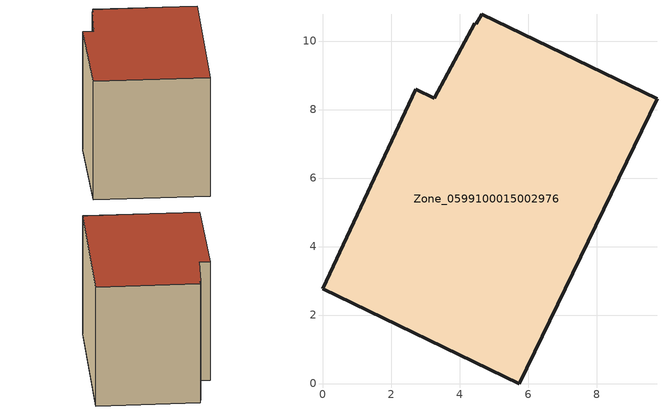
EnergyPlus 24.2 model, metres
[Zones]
Zone_0599100015002976
 floor ground (C_G): 4.45,10.52 4.5,10.5 4.64,10.78 9.77,8.31 5.74,0 0,2.77 2.73,8.59 3.27,8.33 z1.14
 wall outside (C_F): 2.73,8.59 0,2.77 5.74,0 9.77,8.31 4.64,10.78 4.5,10.5 4.45,10.52 3.27,8.33 2.73,8.59 z1.14:8.23
 roof outside (C_R): 4.5,10.5 4.45,10.52 3.27,8.33 2.73,8.59 0,2.77 5.74,0 9.77,8.31 4.64,10.78 z8.23
[BUILDING]
Pand.0599100015002976: North Axis=0; Terrain=City; Loads Convergence Tolerance Value=0.04; Temperature Convergence Tolerance Value=0.4; Solar Distribution=FullExterior; Maximum Number of Warmup Days=25; Minimum Number of Warmup Days=1
[Site:Location]
Rotterdam.The.Hague.AP_ZH_NLD Design_Conditions: Latitude=51.96; Longitude=4.45; Time Zone=1; Elevation=-4.5
[SITE:GROUNDTEMPERATURE:BUILDINGSURFACE]
18, 18, 18, 18, 18, 18, 18, 18, 18, 18, 18, 18
[MATERIAL] Thermal Absorptance=0.9; Solar Absorptance=0.7; Visible Absorptance=0.7
Name | Roughness | Thickness | Conductivity | Density | Specific Heat
G.TI.1946-1964 | MediumSmooth | 0.15 | 1 | 540 | 1210
F.TI.1946-1964 | Rough | 0.3 | 0.857143 | 1920 | 840
R.TI.1946-1964 | MediumRough | 0.2 | 0.277778 | 1500 | 1000
[CONSTRUCTION]
C_G: G.TI.1946-1964
C_F: F.TI.1946-1964
C_R: R.TI.1946-1964
[ZONE]
Zone_0599100015002976: Type=1; Multiplier=1; Ceiling Height=Autocalculate; Volume=Autocalculate; Floor Area=autocalculate; Part of Total Floor Area=Yes
[ZONEINFILTRATION:DESIGNFLOWRATE]
Infil_Zone_0599100015002976: Zone or ZoneList or Space or SpaceList=Zone_0599100015002976; Schedule=AlwaysOn; Design Flow Rate Calculation Method=Flow/Area; Flow Rate per Floor Area=0.003; Constant Term Coefficient=1; Temperature Term Coefficient=0; Velocity Term Coefficient=0; Velocity Squared Term Coefficient=0
[HVACTEMPLATE:ZONE:IDEALLOADSAIRSYSTEM]
Zone_0599100015002976: Maximum Heating Supply Air Temperature=50; Minimum Cooling Supply Air Temperature=13; Maximum Heating Supply Air Humidity Ratio=0.0156; Minimum Cooling Supply Air Humidity Ratio=0.0077; Heating Limit=NoLimit; Cooling Limit=NoLimit; Dehumidification Control Type=ConstantSensibleHeatRatio; Cooling Sensible Heat Ratio=0.7; Dehumidification Setpoint=60; Humidification Control Type=None; Humidification Setpoint=30; Outdoor Air Method=None; Outdoor Air Flow Rate per Person=0.00944; Outdoor Air Flow Rate per Zone Floor Area=0; Outdoor Air Flow Rate per Zone=0; Demand Controlled Ventilation Type=None; Outdoor Air Economizer Type=NoEconomizer; Heat Recovery Type=None; Sensible Heat Recovery Effectiveness=0.7; Latent Heat Recovery Effectiveness=0.65
[ZONECONTROL:THERMOSTAT]
ThermostatControl_Zone_0599100015002976: Zone or ZoneList=Zone_0599100015002976; Control Type Schedule=DualSetpointControlType; Control 1=Thermostat_Zone_0599100015002976; Temperature Difference Between Cutout And Setpoint=0
[THERMOSTATSETPOINT:DUALSETPOINT]
Thermostat_Zone_0599100015002976: Heating Setpoint Temperature Schedule=HeatingSetpoint_Zone_0599100015002976; Cooling Setpoint Temperature Schedule=CoolingSetpoint_Zone_0599100015002976
[SCHEDULE:COMPACT]
HeatingSetpoint_Zone_0599100015002976: Through: 12/31, For: AllDays, Until: 24:00, 21
CoolingSetpoint_Zone_0599100015002976: Through: 12/31, For: AllDays, Until: 24:00, 24
DualSetpointControlType: Through: 12/31, For: AllDays, Until: 24:00, 4
AlwaysOn: Through: 12/31, For: AllDays, Until: 24:00, 1
